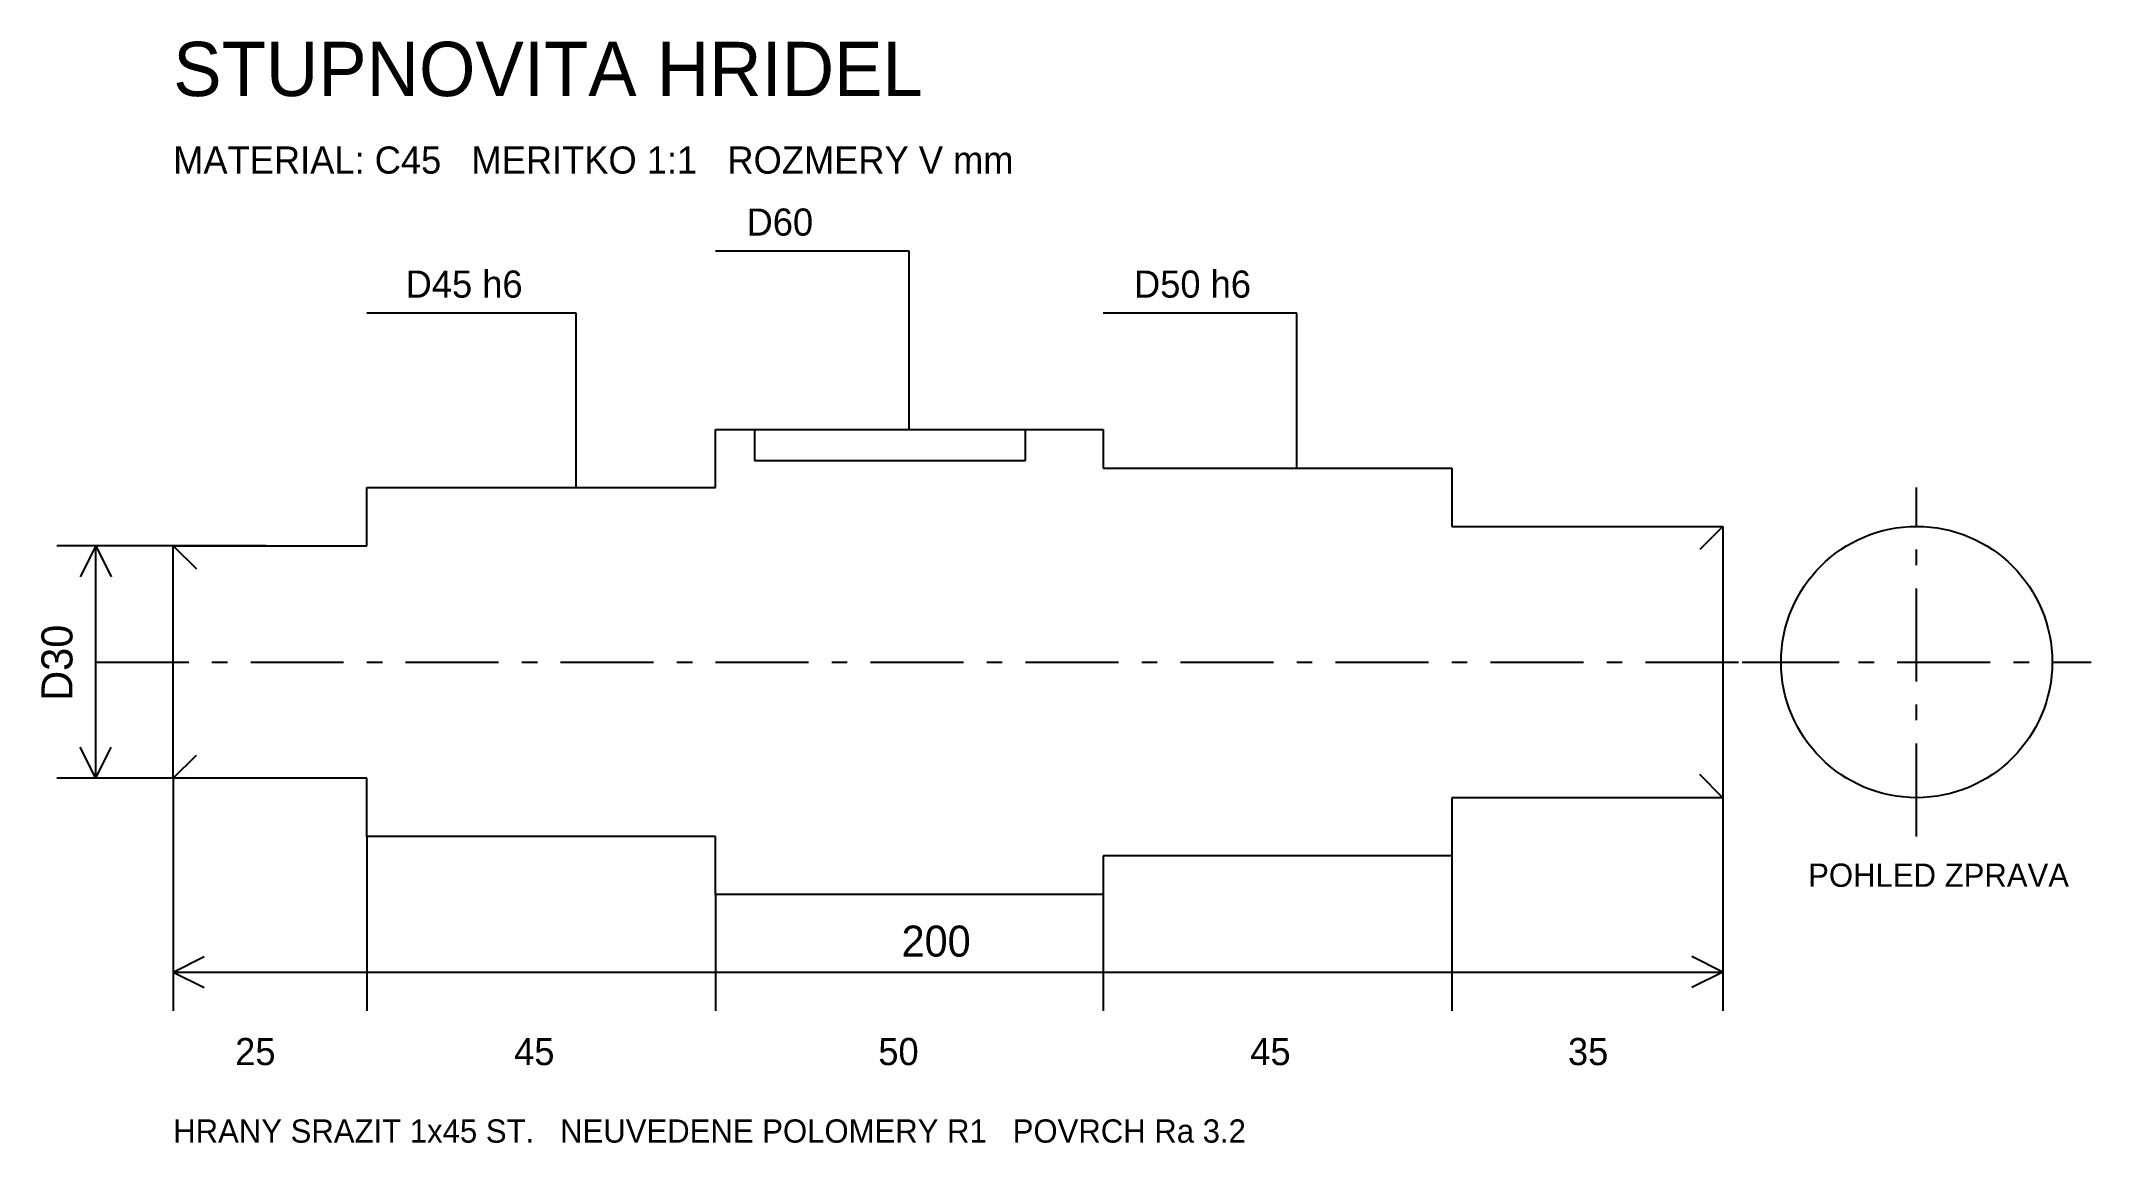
# Model space of a CAD drawing. Header units: millimetres. Extents: x -17 to 248, y -62 to 80.
import ezdxf

# ---------------------------------------------------------------- set-up
doc = ezdxf.new("R2010")
doc.units = ezdxf.units.MM
doc.linetypes.add('CENTER', pattern=[20, 12, -3, 2, -3])
for name, color, linetype in [('KOTY', 2, 'CONTINUOUS'), ('OBRYS', 7, 'CONTINUOUS'), ('OSA', 4, 'CENTER'), ('TEXT', 7, 'CONTINUOUS')]:
    doc.layers.add(name, color=color, linetype=linetype)

msp = doc.modelspace()

# ---------------------------------------------------------------- linework, layer by layer
at = {"layer": 'KOTY'}
for p, q in [((95, 53), (70, 53)), ((95, 30), (95, 53)), ((52, 45), (25, 45)), ((52, 22.5), (52, 45)), ((145, 45), (120, 45)), ((145, 25), (145, 45)), ((12, 15), (-15, 15)), ((-10, 15), (-12, 11)), ((-10, -15), (-10, 15)), ((-10, 15), (-8, 11)), ((-10, -15), (-12, -11)), ((-10, -15), (-8, -11)), ((12, -15), (-15, -15)), ((0, -15), (0, -45)), ((200, -17.5), (200, -45)), ((25, -22.5), (25, -45)), ((165, -25), (165, -45)), ((70, -30), (70, -45)), ((120, -30), (120, -45)), ((0, -40), (4, -38)), ((200, -40), (196, -38)), ((0, -40), (200, -40)), ((0, -40), (4, -42)), ((200, -40), (196, -42))]:
    msp.add_line(p, q, dxfattribs=at)
at = {"layer": 'OBRYS'}
for p, q in [((70, 22.5), (70, 30)), ((70, 30), (120, 30)), ((75, 30), (75, 26)), ((110, 26), (110, 30)), ((120, 30), (120, 25)), ((75, 26), (110, 26)), ((120, 25), (165, 25)), ((165, 25), (165, 17.5)), ((25, 15), (25, 22.5)), ((25, 22.5), (70, 22.5)), ((165, 17.5), (200, 17.5)), ((200, 17.5), (197, 14.5)), ((200, 17.5), (200, -17.5)), ((0, 15), (25, 15)), ((0, -15), (0, 15)), ((0, 15), (3, 12)), ((0, -15), (3, -12)), ((25, -15), (0, -15)), ((25, -22.5), (25, -15)), ((200, -17.5), (197, -14.5)), ((200, -17.5), (165, -17.5)), ((165, -17.5), (165, -25)), ((70, -22.5), (25, -22.5)), ((70, -30), (70, -22.5)), ((165, -25), (120, -25)), ((120, -25), (120, -30)), ((120, -30), (70, -30))]:
    msp.add_line(p, q, dxfattribs=at)
msp.add_circle((225, 0), 17.5, dxfattribs=at)
at = {"layer": 'OSA', "linetype": 'CENTER'}
for p, q in [((225, -22.5), (225, 22.5)), ((-10, 0), (215, 0)), ((202.5, 0), (247.5, 0))]:
    msp.add_line(p, q, dxfattribs=at)

# ---------------------------------------------------------------- texts
at = {"layer": 'KOTY'}
for s, height, p in [('D60', 3.5, (74, 55)), ('D45 h6', 3.5, (30, 47)), ('D50 h6', 3.5, (124, 47)), ('200', 4, (94, -38)), ('25', 3.5, (8, -52)), ('45', 3.5, (44, -52)), ('50', 3.5, (91, -52)), ('45', 3.5, (139, -52)), ('35', 3.5, (180, -52))]:
    msp.add_text(s, height=height, dxfattribs=at).set_placement(p)
msp.add_text('D30', height=4, rotation=90, dxfattribs=at).set_placement((-13, -5))
at = {"layer": 'TEXT'}
for s, height, p in [('STUPNOVITA HRIDEL', 7, (0, 73)), ('MATERIAL: C45   MERITKO 1:1   ROZMERY V mm', 3.5, (0, 63)), ('POHLED ZPRAVA', 3, (211, -29)), ('HRANY SRAZIT 1x45 ST.   NEUVEDENE POLOMERY R1   POVRCH Ra 3.2', 3, (0, -62))]:
    msp.add_text(s, height=height, dxfattribs=at).set_placement(p)

doc.saveas('drawing.dxf')
